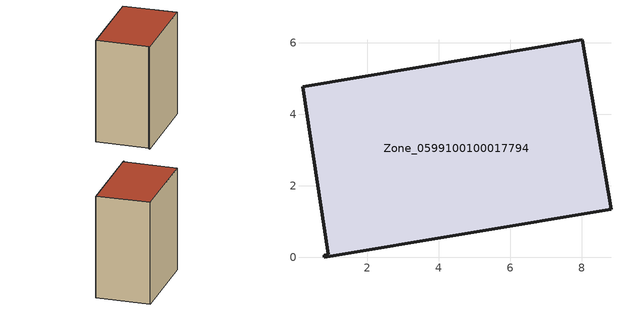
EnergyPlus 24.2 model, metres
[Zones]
Zone_0599100100017794
 floor ground (C_G): 0.79,0.06 0.92,0.08 0.19,4.77 8.01,6.09 8.81,1.35 0.8,0 z0
 wall outside (C_F): 0.8,0 8.81,1.35 8.01,6.09 0.19,4.77 0.92,0.08 0.79,0.06 0.8,0 z0:9.34
 roof outside (C_R): 0.92,0.08 0.79,0.06 0.8,0 8.81,1.35 8.01,6.09 0.19,4.77 z9.34
[BUILDING]
Pand.0599100100017794: North Axis=0; Terrain=City; Loads Convergence Tolerance Value=0.04; Temperature Convergence Tolerance Value=0.4; Solar Distribution=FullExterior; Maximum Number of Warmup Days=25; Minimum Number of Warmup Days=1
[Site:Location]
Rotterdam.The.Hague.AP_ZH_NLD Design_Conditions: Latitude=51.96; Longitude=4.45; Time Zone=1; Elevation=-4.5
[SITE:GROUNDTEMPERATURE:BUILDINGSURFACE]
18, 18, 18, 18, 18, 18, 18, 18, 18, 18, 18, 18
[MATERIAL] Thermal Absorptance=0.9; Solar Absorptance=0.7; Visible Absorptance=0.7
Name | Roughness | Thickness | Conductivity | Density | Specific Heat
G.TI.2015-2018 | MediumSmooth | 0.15 | 0.0428571 | 540 | 1210
F.TI.2015-2018 | Rough | 0.3 | 0.0666667 | 1920 | 840
R.TI.2015-2018 | MediumRough | 0.2 | 0.0333333 | 1500 | 1000
[CONSTRUCTION]
C_G: G.TI.2015-2018
C_F: F.TI.2015-2018
C_R: R.TI.2015-2018
[ZONE]
Zone_0599100100017794: Type=1; Multiplier=1; Ceiling Height=Autocalculate; Volume=Autocalculate; Floor Area=autocalculate; Part of Total Floor Area=Yes
[ZONEINFILTRATION:DESIGNFLOWRATE]
Infil_Zone_0599100100017794: Zone or ZoneList or Space or SpaceList=Zone_0599100100017794; Schedule=AlwaysOn; Design Flow Rate Calculation Method=Flow/Area; Flow Rate per Floor Area=0.0015; Constant Term Coefficient=1; Temperature Term Coefficient=0; Velocity Term Coefficient=0; Velocity Squared Term Coefficient=0
[HVACTEMPLATE:ZONE:IDEALLOADSAIRSYSTEM]
Zone_0599100100017794: Maximum Heating Supply Air Temperature=50; Minimum Cooling Supply Air Temperature=13; Maximum Heating Supply Air Humidity Ratio=0.0156; Minimum Cooling Supply Air Humidity Ratio=0.0077; Heating Limit=NoLimit; Cooling Limit=NoLimit; Dehumidification Control Type=ConstantSensibleHeatRatio; Cooling Sensible Heat Ratio=0.7; Dehumidification Setpoint=60; Humidification Control Type=None; Humidification Setpoint=30; Outdoor Air Method=None; Outdoor Air Flow Rate per Person=0.00944; Outdoor Air Flow Rate per Zone Floor Area=0; Outdoor Air Flow Rate per Zone=0; Demand Controlled Ventilation Type=None; Outdoor Air Economizer Type=NoEconomizer; Heat Recovery Type=None; Sensible Heat Recovery Effectiveness=0.7; Latent Heat Recovery Effectiveness=0.65
[ZONECONTROL:THERMOSTAT]
ThermostatControl_Zone_0599100100017794: Zone or ZoneList=Zone_0599100100017794; Control Type Schedule=DualSetpointControlType; Control 1=Thermostat_Zone_0599100100017794; Temperature Difference Between Cutout And Setpoint=0
[THERMOSTATSETPOINT:DUALSETPOINT]
Thermostat_Zone_0599100100017794: Heating Setpoint Temperature Schedule=HeatingSetpoint_Zone_0599100100017794; Cooling Setpoint Temperature Schedule=CoolingSetpoint_Zone_0599100100017794
[SCHEDULE:COMPACT]
HeatingSetpoint_Zone_0599100100017794: Through: 12/31, For: AllDays, Until: 24:00, 21
CoolingSetpoint_Zone_0599100100017794: Through: 12/31, For: AllDays, Until: 24:00, 24
DualSetpointControlType: Through: 12/31, For: AllDays, Until: 24:00, 4
AlwaysOn: Through: 12/31, For: AllDays, Until: 24:00, 1
